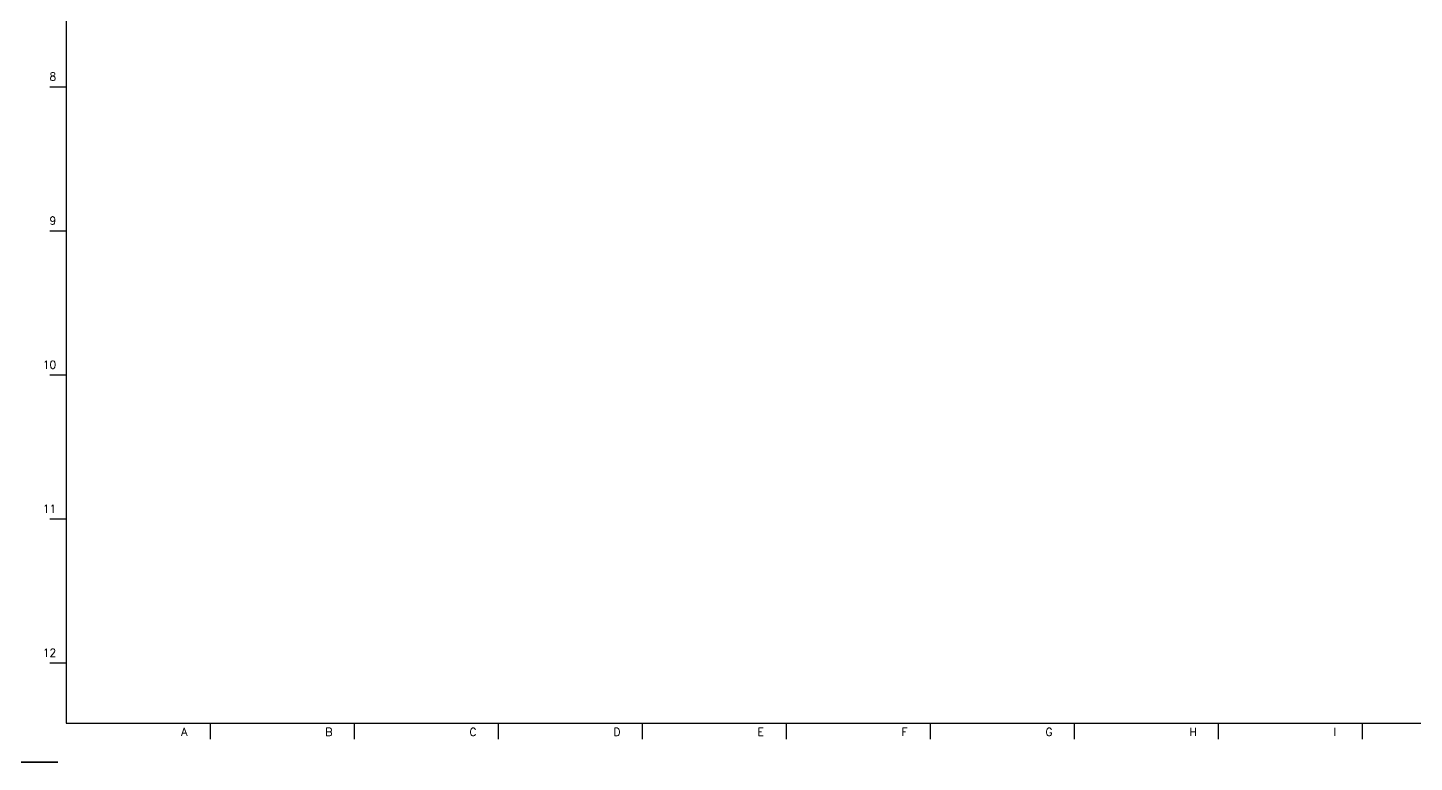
# Model space of a CAD drawing. Header units: millimetres. Extents: x 376548 to 485787, y -156716 to -17718.
# Drawn here: x 422740 to 441480, y -42948 to -33019 of the extents above; entities that cross this region are included whole.
import ezdxf
from ezdxf.enums import TextEntityAlignment as Align

# ---------------------------------------------------------------- set-up
doc = ezdxf.new("R2010")
doc.units = ezdxf.units.MM
doc.header["$LTSCALE"] = 2
doc.layers.add('TAN-TIT', color=30, linetype='Continuous')
doc.styles.add('COM', font='COMPLEX', dxfattribs={"height": 5})

# ---------------------------------------------------------------- blocks, each defined once
blk = doc.blocks.new('BORDER')
at = {"layer": 'TAN-TIT', "linetype": 'Continuous'}
for p, q in [((424, 16820), (0, 16820)), ((0, 0), (424, 0))]:
    blk.add_line(p, q, dxfattribs=at)
at = {"layer": 'TAN-TIT'}
for p, q in [((498, 16468), (498, 352)), ((498, 6085), (353, 6085)), ((498, 4787), (353, 4787)), ((498, 3489), (353, 3489)), ((498, 2192), (353, 2192)), ((498, 894), (353, 894)), ((498, 352), (23282, 352)), ((1796, 352), (1796, 208)), ((3093, 352), (3093, 208)), ((4391, 352), (4391, 208)), ((5689, 352), (5689, 208)), ((6987, 352), (6987, 208)), ((8285, 352), (8285, 208)), ((9583, 352), (9583, 208)), ((10881, 352), (10881, 208)), ((12178, 352), (12178, 208))]:
    blk.add_line(p, q, dxfattribs=at)
at = {"layer": 'TAN-TIT', "style": 'COM'}
for s, p in [('8', (411, 6143)), ('9', (411, 4845)), ('10', (411, 3547)), ('11', (411, 2249)), ('12', (411, 951))]:
    blk.add_text(s, height=72.1, dxfattribs=at).set_placement(p, align=Align.RIGHT)
for s, p in [('A', (1536, 237)), ('B', (2834, 237)), ('C', (4132, 237)), ('D', (5430, 237)), ('E', (6727, 237)), ('F', (8025, 237)), ('G', (9323, 237)), ('H', (10621, 237)), ('I', (11919, 237))]:
    blk.add_text(s, height=72.1, dxfattribs=at).set_placement(p)

msp = doc.modelspace()

# ---------------------------------------------------------------- block references
at = {"xscale": 1.5, "yscale": 1.5, "zscale": 1.5}
for p in [(422510, -42948.2), (422510, -68178.2)]:
    msp.add_blockref('BORDER', p, dxfattribs=at)

doc.saveas('drawing.dxf')
